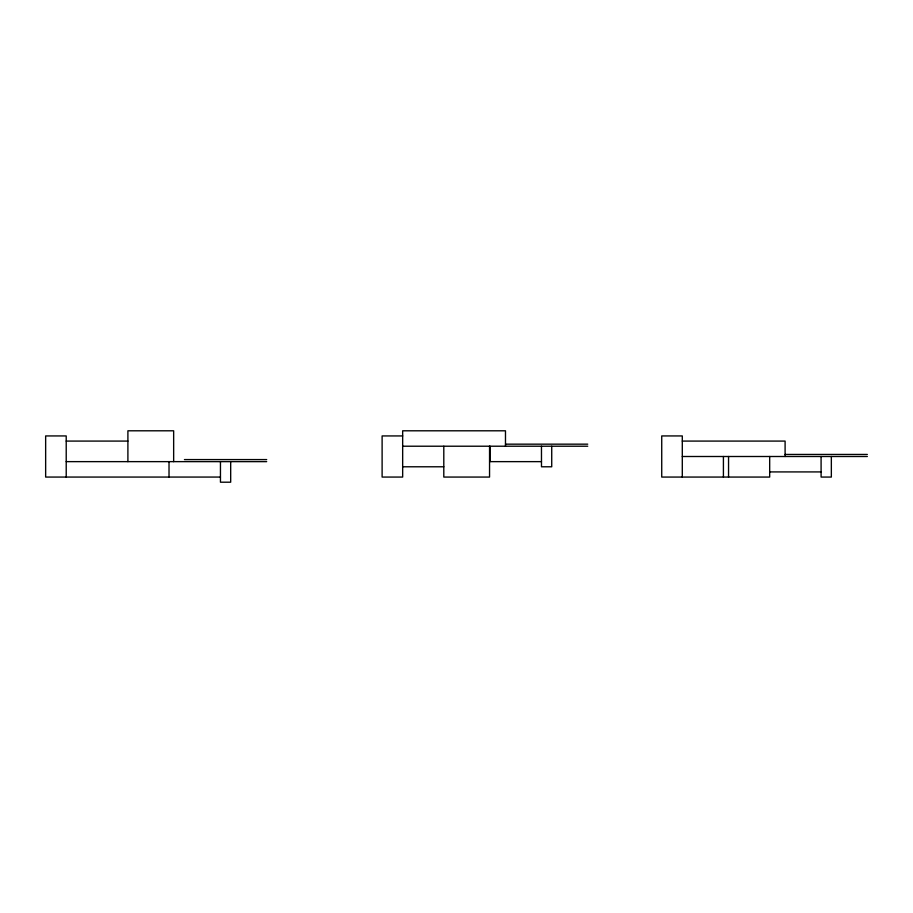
<?xml version="1.0" encoding="UTF-8"?>
<svg xmlns="http://www.w3.org/2000/svg" width="913" height="913" viewBox="0 0 913 913"><rect width="100%" height="100%" fill="white"/><g stroke="black" fill="none" stroke-linecap="round" stroke-linejoin="round"><path stroke-width="1.37" d="M402.667 435.935L382.113 435.935L382.113 477.065L402.667 477.065L402.667 430.799L505.482 430.799L505.482 446.217M66.215 441.082L127.9 441.082M682.296 441.082L785.1 441.082L785.1 456.5M505.482 444.163L587.732 444.163M402.667 446.217L587.732 446.217M785.1 454.446L867.35 454.446M682.296 456.5L867.35 456.5M184.449 459.581L266.687 459.581M66.215 461.636L266.687 461.636M541.466 461.636L490.064 461.636L490.064 446.217M402.667 466.783L443.798 466.783M769.682 471.918L821.084 471.918M220.432 477.065L45.65 477.065L45.65 435.935L66.215 435.935L66.215 477.065M831.344 456.5L831.344 477.065L821.107 477.065L821.084 456.5M769.682 456.5L769.682 477.065L661.731 477.065L661.731 435.935L682.296 435.935L682.296 477.065M728.551 456.5L728.551 477.065M723.416 456.5L723.416 477.065M551.726 446.217L551.726 466.783L541.489 466.783L541.466 446.217M489.551 446.217L489.551 477.065L443.798 477.065L443.798 446.217M230.681 461.636L230.681 482.201L220.455 482.201L220.455 461.636M173.653 461.636L173.653 430.799L127.9 430.799L127.9 461.636M169.019 461.636L169.019 477.065"/></g></svg>
